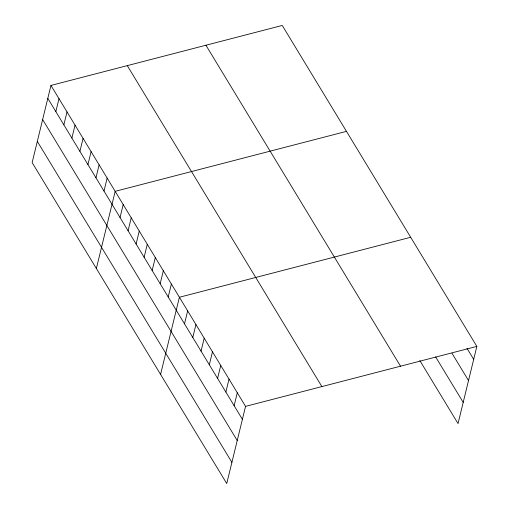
<?xml version="1.0" encoding="UTF-8"?>
<svg xmlns="http://www.w3.org/2000/svg" width="509" height="509" viewBox="0 0 509 509"><rect width="100%" height="100%" fill="white"/><g stroke="black" fill="none" stroke-linecap="round" stroke-linejoin="round"><path stroke-width="0.76" d="M50.964 85.423L32.15 162.594L226.747 483.55L245.554 406.379L50.964 85.423L282.253 25.45L476.85 346.406L458.036 423.577L419.836 360.569M55.831 111.617L58.987 98.663M63.86 124.858L67.016 111.904M71.884 138.098L75.039 125.144M79.913 151.338L83.069 138.378M87.936 164.579L91.098 151.618M95.966 177.813L99.121 164.859M103.995 191.053L107.151 178.099M96.366 268.51L115.18 191.339L346.47 131.367M120.048 217.534L123.203 204.58M128.071 230.774L131.233 217.82M136.1 244.015L139.256 231.061M144.13 257.255L147.286 244.295M152.153 270.489L155.315 257.535M160.182 283.729L163.338 270.775M168.205 296.97L171.368 284.016M160.583 374.427L179.391 297.256L410.687 237.283M184.506 323.851L187.662 310.897M192.777 337.492L195.933 324.538M201.049 351.134L204.204 338.18M209.314 364.775L212.476 351.821M217.585 378.416L220.747 365.462M225.856 392.057L229.018 379.097M234.127 405.698L237.283 392.738M245.554 406.379L476.85 346.406M466.995 348.321L473.694 359.367M451.986 353.271L468.528 380.554M435.634 356.917L463.203 402.384M205.929 45.244L400.526 366.2M127.288 65.629L321.885 386.592M47.801 98.377L242.399 419.333M42.635 119.57L237.232 440.527M37.316 141.4L231.907 462.357"/></g></svg>
